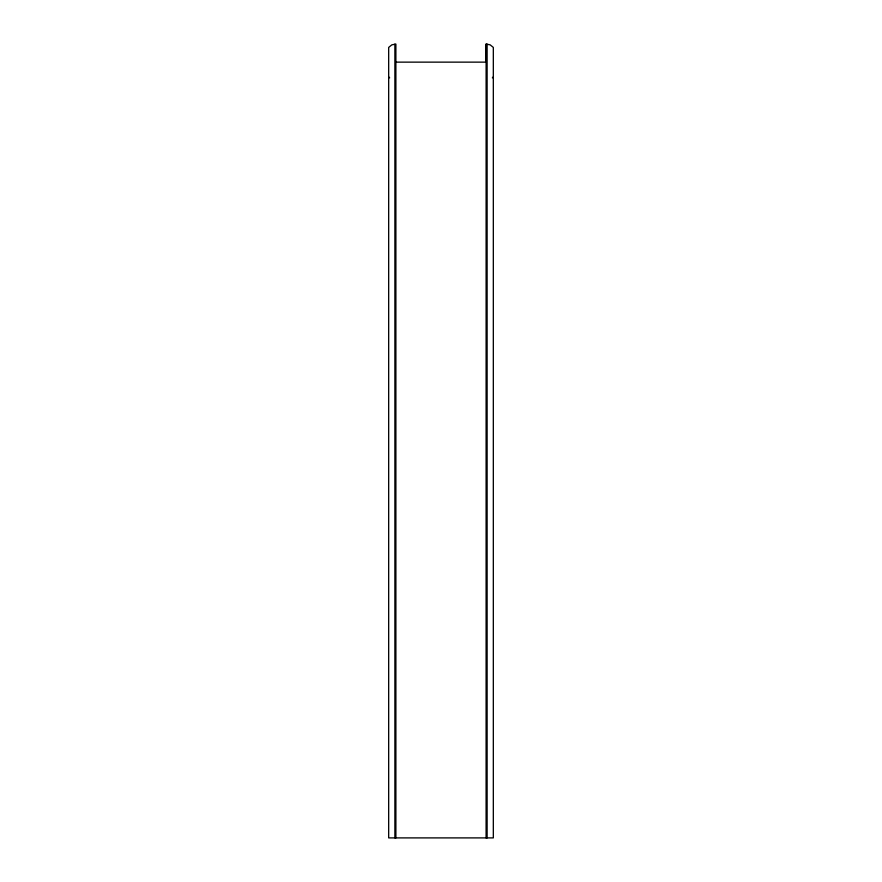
<?xml version="1.0" encoding="UTF-8"?>
<svg xmlns="http://www.w3.org/2000/svg" width="882" height="882" viewBox="0 0 882 882"><rect width="100%" height="100%" fill="white"/><g stroke="black" fill="none" stroke-linecap="round" stroke-linejoin="round"><path stroke-width="1.32" d="M395.886 837.9L395.886 44.1L391.862 44.839L388.675 47.407L388.675 837.9L493.325 837.9L493.325 47.407L490.138 44.839L486.114 44.1L486.092 62.137L395.886 62.137M493.325 76.899L492.354 77.848M389.646 77.848L388.675 76.899M487.118 44.1L487.118 837.9M486.114 44.1L486.092 837.9M394.882 44.1L394.882 837.9"/></g></svg>
